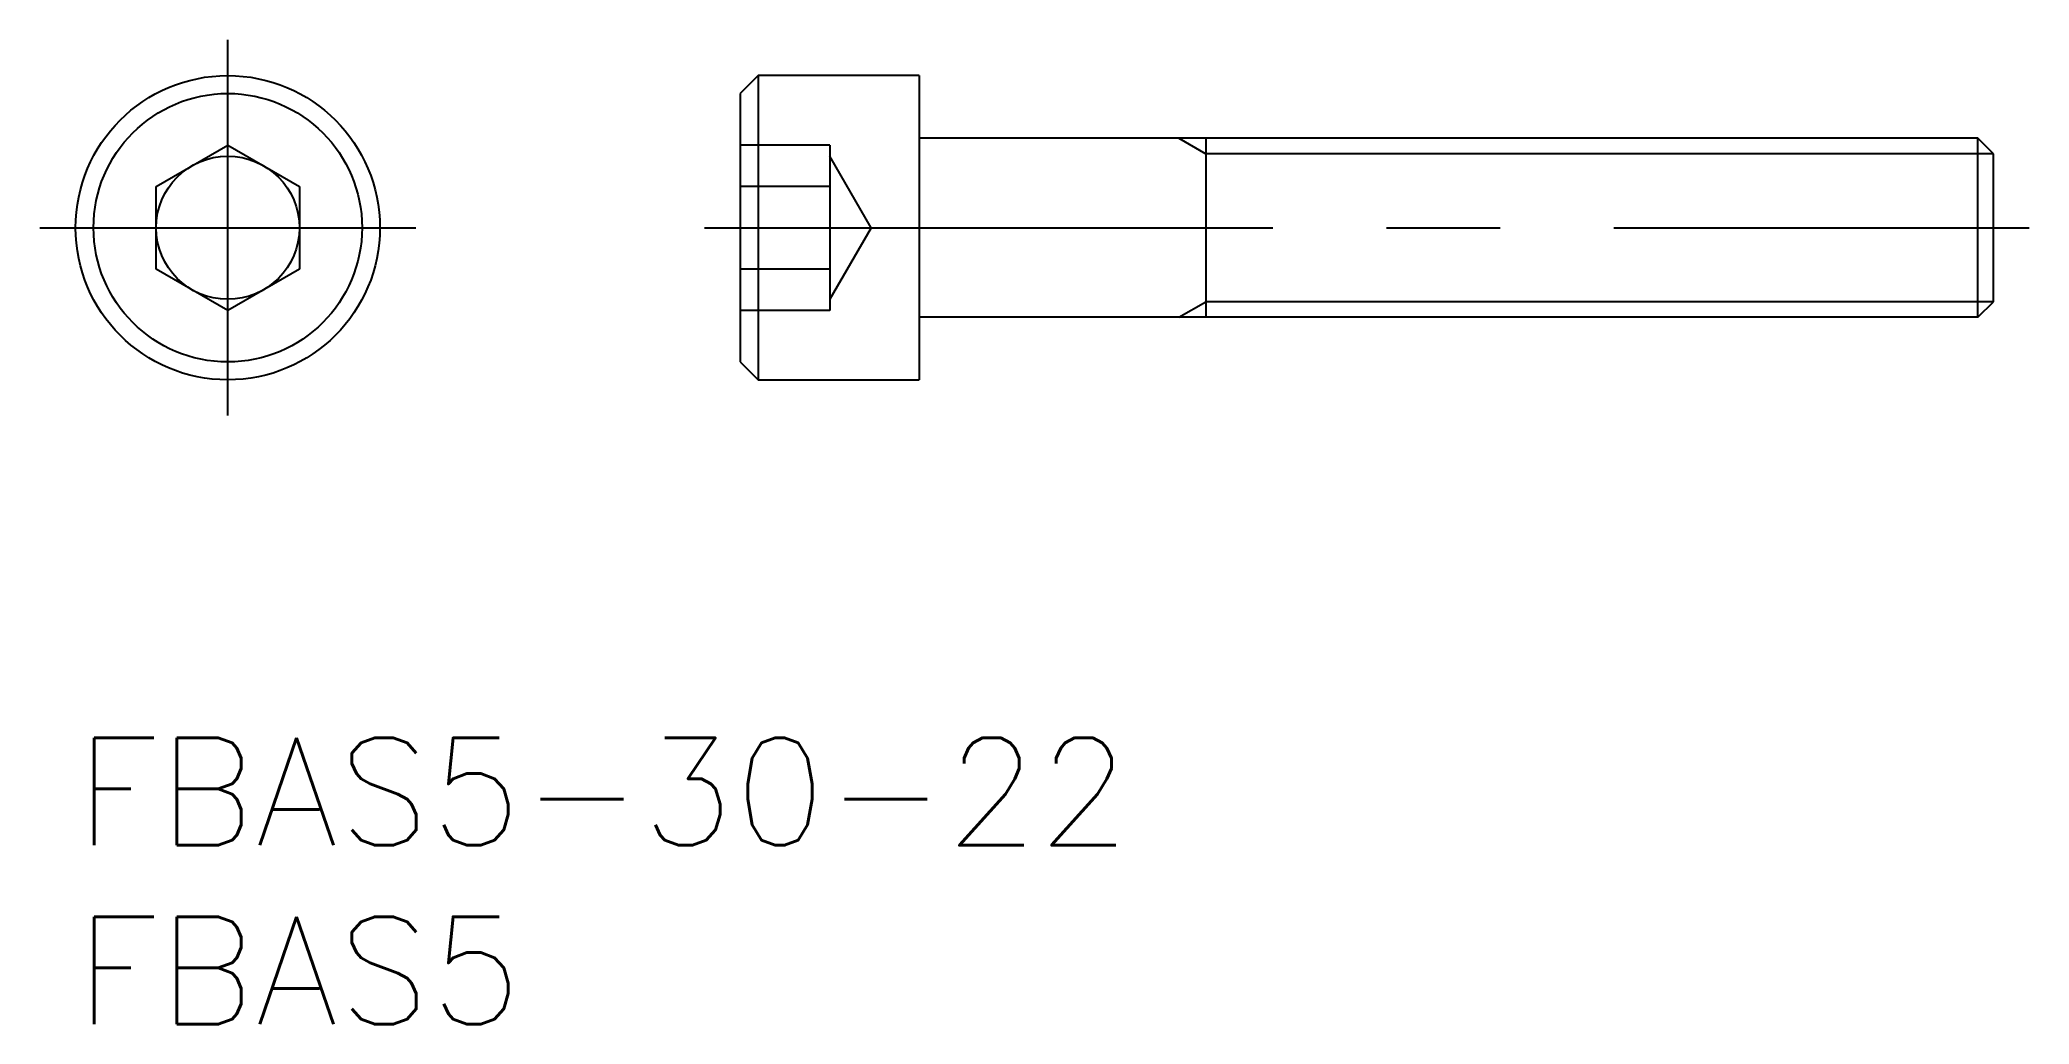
# Model space of a CAD drawing. Extents: x -1 to 54.6, y -8 to 19.5.
import ezdxf

# ---------------------------------------------------------------- set-up
doc = ezdxf.new("R2010")
doc.units = 0
doc.header["$LTSCALE"] = 0.5
doc.linetypes.add('CENTER', pattern=[50.8, 31.75, -6.35, 6.35, -6.35])
doc.linetypes.add('DASHED', pattern=[19.05, 12.7, -6.35])
for name, color, linetype in [('MSM_CENTER', 1, 'CENTER'), ('MSM_CONTINUOUS', 7, 'CONTINUOUS'), ('MSM_DASHED', 4, 'DASHED'), ('MSM_NARROW', 5, 'CONTINUOUS'), ('MSM_PART_NUMBER', 7, 'CONTINUOUS')]:
    doc.layers.add(name, color=color, linetype=linetype)
doc.styles.get("Standard").update_dxf_attribs({"font": 'txt.shx', "height": 1, "bigfont": 'bigfont.shx'})

# ---------------------------------------------------------------- blocks, each defined once
blk = doc.blocks.new('*U9')
at = {"layer": 'MSM_PART_NUMBER'}
blk.add_text('FBAS5-30-22', height=3, dxfattribs=at).set_placement((0, -3))
blk = doc.blocks.new('*U10')
at = {"layer": 'MSM_PART_NUMBER'}
blk.add_text('FBAS5', height=3, dxfattribs=at).set_placement((0, -8))

msp = doc.modelspace()

# ---------------------------------------------------------------- linework, layer by layer
at = {"layer": 'MSM_CENTER'}
for p, q in [((4.25, 9), (4.25, 19.5)), ((-1, 14.25), (9.5, 14.25)), ((17.563, 14.25), (54.563, 14.25))]:
    msp.add_line(p, q, dxfattribs=at)
at = {"layer": 'MSM_CONTINUOUS'}
for p, q in [((19.063, 18.5), (18.563, 18)), ((23.563, 18.5), (19.063, 18.5)), ((19.063, 18.5), (19.063, 10)), ((23.563, 18.5), (23.563, 10)), ((18.563, 18), (18.563, 10.5)), ((53.13, 16.75), (23.563, 16.75)), ((31.563, 16.75), (31.563, 11.75)), ((53.13, 11.75), (53.13, 16.75)), ((53.563, 16.317), (53.13, 16.75)), ((2.25, 15.405), (4.25, 16.559)), ((4.25, 16.559), (6.25, 15.405)), ((53.563, 12.183), (53.563, 16.317)), ((2.25, 13.095), (2.25, 15.405)), ((6.25, 15.405), (6.25, 13.095)), ((4.25, 11.941), (2.25, 13.095)), ((6.25, 13.095), (4.25, 11.941)), ((53.13, 11.75), (23.563, 11.75)), ((53.13, 11.75), (53.563, 12.183)), ((18.563, 10.5), (19.063, 10)), ((19.063, 10), (23.563, 10))]:
    msp.add_line(p, q, dxfattribs=at)
for radius in [4.25, 3.75, 2]:
    msp.add_circle((4.25, 14.25), radius, dxfattribs=at)
at = {"layer": 'MSM_DASHED'}
for p, q in [((21.063, 16.559), (18.563, 16.559)), ((21.063, 16.559), (21.063, 11.941)), ((22.218, 14.25), (21.063, 16.25)), ((21.063, 15.405), (18.563, 15.405)), ((22.218, 14.25), (21.063, 12.25)), ((21.063, 13.095), (18.563, 13.095)), ((21.063, 11.941), (18.563, 11.941))]:
    msp.add_line(p, q, dxfattribs=at)
at = {"layer": 'MSM_NARROW'}
for p, q in [((30.813, 16.75), (31.563, 16.317)), ((53.563, 16.317), (31.563, 16.317)), ((30.813, 11.75), (31.563, 12.183)), ((53.563, 12.183), (31.563, 12.183))]:
    msp.add_line(p, q, dxfattribs=at)

# ---------------------------------------------------------------- block references
at = {"layer": 'MSM_CONTINUOUS'}
for name in ['*U9', '*U10']:
    msp.add_blockref(name, (0, 0), dxfattribs=at)

doc.saveas('drawing.dxf')
